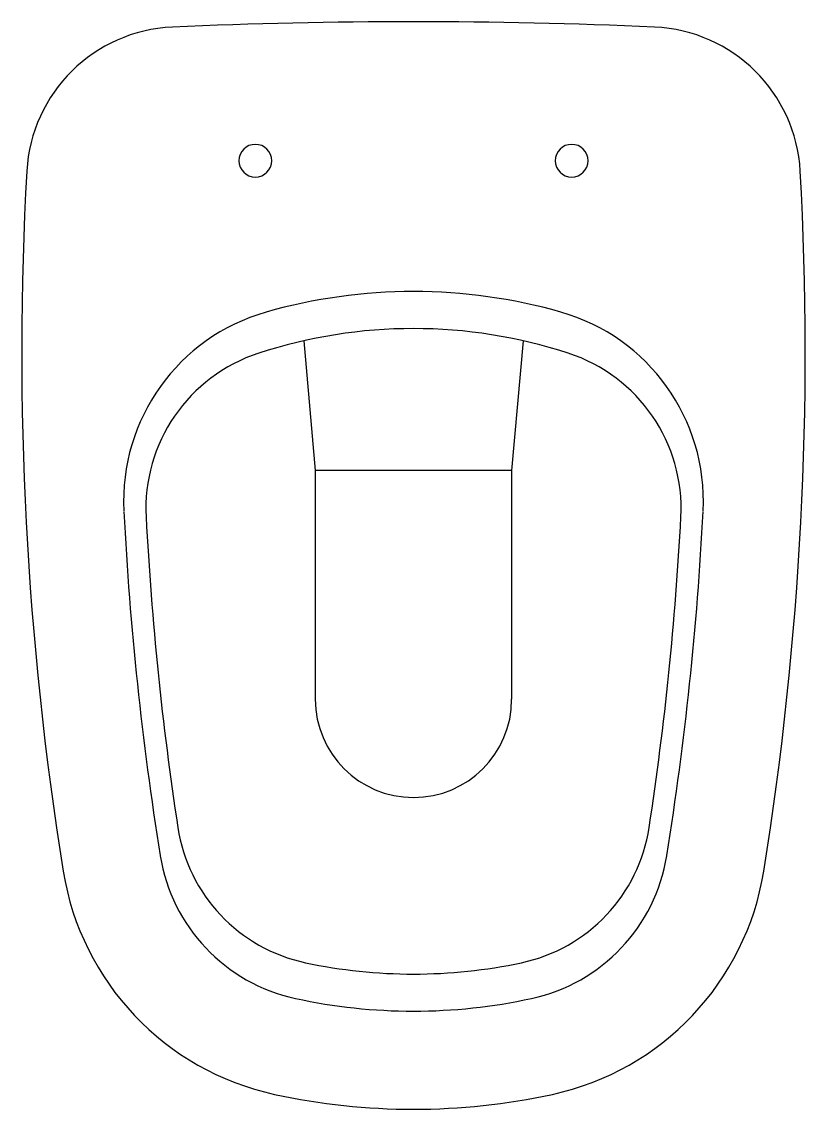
# Model space of a CAD drawing. Extents: x 2101 to 2460, y 1229 to 1727.
import ezdxf

# ---------------------------------------------------------------- set-up
doc = ezdxf.new("R2010")
doc.units = 0
doc.header["$LTSCALE"] = 50
doc.layers.add('FINA', color=6, linetype='CONTINUOUS')
doc.layers.add('GROSSA', color=3, linetype='CONTINUOUS')

msp = doc.modelspace()

# ---------------------------------------------------------------- linework, layer by layer
at = {"layer": 'FINA', "color": 0, "linetype": 'CONTINUOUS'}
for points in [[(2230.16, 1580.98, 0), (2235.36, 1521.55, 0)], [(2330.56, 1580.98, 0), (2325.36, 1521.55, 0)], [(2325.36, 1521.55, 0), (2235.36, 1521.55, 0)], [(2235.36, 1521.55, 0), (2235.36, 1416.55, 0)], [(2325.36, 1521.55, 0), (2325.36, 1416.55, 0)]]:
    msp.add_polyline3d(points, dxfattribs=at)
for centre, radius, start, end in [((2280.36, 1357.36), 246.19, 74.0723, 105.9271), ((2237.5, 1507.55), 90, 105.9274, 182.8685), ((2323.22, 1507.55), 90, 357.1326, 74.0726), ((3600.7, 1576.12), 1454.94, 182.89145, 189.143), ((960.02, 1576.12), 1454.94, 350.857, 357.10855), ((2280.36, 1416.55), 45, 180, 0), ((2243.23, 1357.53), 80, 189.1326, 257.7485), ((2317.49, 1357.53), 80, 282.2515, 350.8662), ((2280.36, 1528.56), 255.01, 257.7503, 282.2497)]:
    msp.add_arc(centre, radius, start, end, dxfattribs=at)
at = {"layer": 'GROSSA', "color": 0, "linetype": 'CONTINUOUS'}
for centre, radius, start, end in [((2280.36, -772.67), 2499.94, 87.46716, 92.53284), ((2172.98, 1654.9), 70, 92.5328, 176.8299), ((2387.75, 1654.9), 70, 3.1701, 87.4672), ((2207.86, 1663.55), 7.5, 90, 270), ((2207.86, 1663.55), 7.5, 270, 90), ((2352.86, 1663.55), 7.5, 90, 270), ((2352.86, 1663.55), 7.5, 270, 90), ((3600.8, 1575.82), 1500.01, 176.83128, 189.13493), ((959.93, 1575.82), 1500.01, 350.86507, 3.16872), ((2280.36, 1357.36), 229.19, 71.9852, 108.0148), ((2232.67, 1503.99), 75, 108.0146, 183.0062), ((2328.05, 1503.99), 75, 356.9938, 71.9854), ((3600.78, 1575.71), 1444.98, 182.99675, 188.6756), ((959.86, 1575.73), 1445.06, 351.32434, 357.00245), ((2246.47, 1369.11), 75, 188.6836, 258.0041), ((2314.25, 1369.11), 75, 281.9959, 351.3164), ((2243.23, 1357.53), 125, 189.1319, 257.7486), ((2317.49, 1357.53), 125, 282.2514, 350.8681), ((2280.36, 1528.52), 237.97, 258.0003, 281.9997), ((2280.36, 1528.54), 299.99, 257.7495, 282.2505)]:
    msp.add_arc(centre, radius, start, end, dxfattribs=at)

doc.saveas('drawing.dxf')
